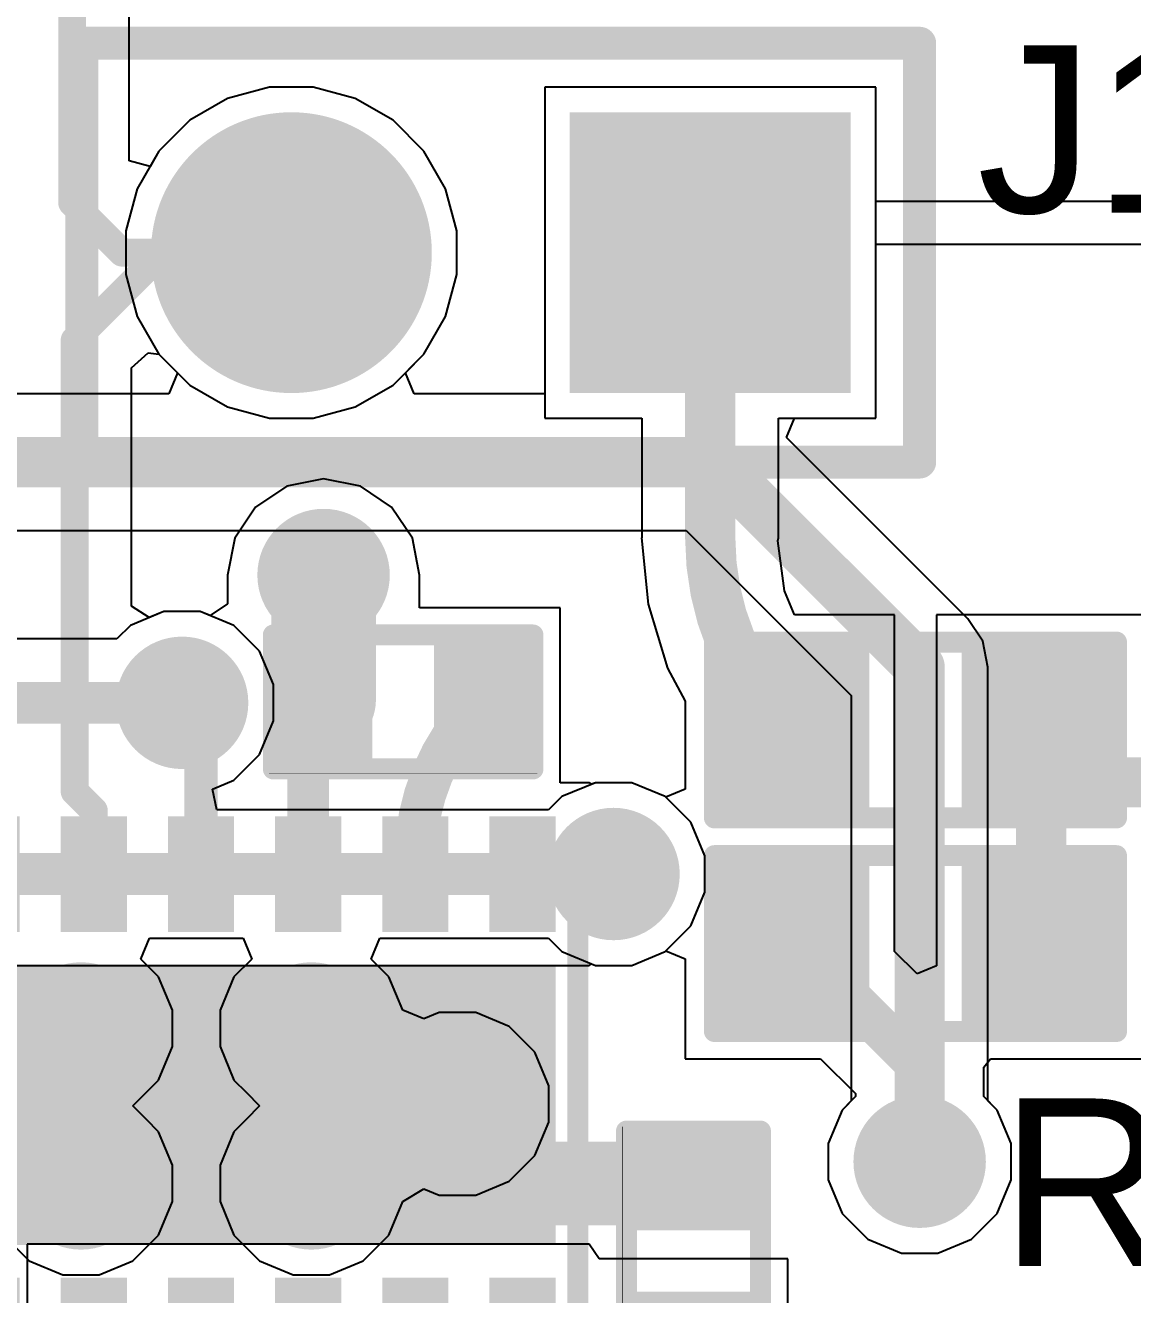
# Model space of a CAD drawing. Header units: millimetres. Extents: x 0 to 5423, y 0 to 5425.
# Drawn here: x 71.68 to 78.39, y 138.94 to 146.64 of the extents above; entities that cross this region are included whole.
import ezdxf

# ---------------------------------------------------------------- set-up
doc = ezdxf.new("R2010")
doc.units = ezdxf.units.MM
for name, color, linetype in [('BottomLayer', 5, 'Continuous'), ('BottomSolder', 6, 'Continuous'), ('MultiLayer', 9, 'Continuous'), ('PadHoleLayer', 156, 'Continuous'), ('TopLayer', 1, 'Continuous'), ('TopOverlay', 2, 'Continuous'), ('TopPaste', 8, 'Continuous'), ('TopSolder', 216, 'Continuous'), ('ViaHoleLayer', 16, 'Continuous')]:
    doc.layers.add(name, color=color, linetype=linetype)
doc.styles.add('Arial', font='', dxfattribs={"height": 0.2})
doc.styles.get('Arial').set_extended_font_data('Arial')

# ---------------------------------------------------------------- blocks, each defined once
blk = doc.blocks.new('VSON_14_3_4_5__135')
at = {"layer": 'TopLayer'}
for points in [[(-1.10000034, 2.1000085), (-1.10000034, 1.8000091), (-1.69999914, 1.8000091), (-1.69999914, 2.1000085)], [(0.7999983999999999, 2.0999958), (0.7999984, -2.0999958), (-0.7999983999999999, -2.0999958), (-0.7999984, 2.0999958)], [(1.69999914, 2.1000085), (1.69999914, 1.8000091), (1.10000034, 1.8000091), (1.10000034, 2.1000085)], [(-1.10000034, 1.4499971), (-1.10000034, 1.1499977), (-1.69999914, 1.1499977), (-1.69999914, 1.4499971)], [(1.69999914, 1.4499971), (1.69999914, 1.1499977), (1.10000034, 1.1499977), (1.10000034, 1.4499971)], [(-1.10000034, 0.8000110999999999), (-1.10000034, 0.5000117000000001), (-1.69999914, 0.5000117000000001), (-1.69999914, 0.8000110999999999)], [(1.69999914, 0.8000110999999999), (1.69999914, 0.5000117000000001), (1.10000034, 0.5000117000000001), (1.10000034, 0.8000110999999999)], [(-1.10000034, 0.1499997), (-1.10000034, -0.1499997), (-1.69999914, -0.1499997), (-1.69999914, 0.1499997)], [(1.69999914, 0.1499997), (1.69999914, -0.1499997), (1.10000034, -0.1499997), (1.10000034, 0.1499997)], [(-1.10000034, -0.5000117000000001), (-1.10000034, -0.8000110999999999), (-1.69999914, -0.8000110999999999), (-1.69999914, -0.5000117000000001)], [(1.69999914, -0.5000117000000001), (1.69999914, -0.8000110999999999), (1.10000034, -0.8000110999999999), (1.10000034, -0.5000117000000001)], [(-1.10000034, -1.1499977), (-1.10000034, -1.4499971), (-1.69999914, -1.4499971), (-1.69999914, -1.1499977)], [(1.69999914, -1.1499977), (1.69999914, -1.4499971), (1.10000034, -1.4499971), (1.10000034, -1.1499977)], [(-1.10000034, -1.8000091), (-1.10000034, -2.1000085), (-1.69999914, -2.1000085), (-1.69999914, -1.8000091)], [(1.69999914, -1.8000091), (1.69999914, -2.1000085), (1.10000034, -2.1000085), (1.10000034, -1.8000091)]]:
    blk.add_hatch(color=1, dxfattribs=at).paths.add_polyline_path(points)
at = {"layer": 'TopSolder'}
for points in [[(-1.04920034, 2.1508085), (-1.04920034, 1.7492091), (-1.75079914, 1.7492091), (-1.75079914, 2.1508085)], [(0.8507983999999997, 2.1507958), (0.8507984000000001, -2.1507958), (-0.8507983999999997, -2.1507958), (-0.8507984000000001, 2.1507958)], [(1.75079914, 2.1508085), (1.75079914, 1.7492091), (1.04920034, 1.7492091), (1.04920034, 2.1508085)], [(-1.04920034, 1.5007971), (-1.04920034, 1.0991977), (-1.75079914, 1.0991977), (-1.75079914, 1.5007971)], [(1.75079914, 1.5007971), (1.75079914, 1.0991977), (1.04920034, 1.0991977), (1.04920034, 1.5007971)], [(-1.04920034, 0.8508110999999999), (-1.04920034, 0.4492117), (-1.75079914, 0.4492117), (-1.75079914, 0.8508110999999999)], [(1.75079914, 0.8508110999999999), (1.75079914, 0.4492117), (1.04920034, 0.4492117), (1.04920034, 0.8508110999999999)], [(-1.04920034, 0.2007997), (-1.04920034, -0.2007997), (-1.75079914, -0.2007997), (-1.75079914, 0.2007997)], [(1.75079914, 0.2007997), (1.75079914, -0.2007997), (1.04920034, -0.2007997), (1.04920034, 0.2007997)], [(-1.04920034, -0.4492117), (-1.04920034, -0.8508110999999999), (-1.75079914, -0.8508110999999999), (-1.75079914, -0.4492117)], [(1.75079914, -0.4492117), (1.75079914, -0.8508110999999999), (1.04920034, -0.8508110999999999), (1.04920034, -0.4492117)], [(-1.04920034, -1.0991977), (-1.04920034, -1.5007971), (-1.75079914, -1.5007971), (-1.75079914, -1.0991977)], [(1.75079914, -1.0991977), (1.75079914, -1.5007971), (1.04920034, -1.5007971), (1.04920034, -1.0991977)], [(-1.04920034, -1.7492091), (-1.04920034, -2.1508085), (-1.75079914, -2.1508085), (-1.75079914, -1.7492091)], [(1.75079914, -1.7492091), (1.75079914, -2.1508085), (1.04920034, -2.1508085), (1.04920034, -1.7492091)]]:
    blk.add_hatch(color=216, dxfattribs=at).paths.add_polyline_path(points)
at = {"layer": 'TopOverlay', "const_width": 0.127}
for points in [[(-1.4986, 2.286), (1.4732, 2.286)], [(-1.97355968, 2.06727552), (-1.84655968, 1.94027552)], [(-1.97355968, 2.06727552), (-1.97355968, 1.81327552)], [(-1.84655968, 1.94027552), (-1.97355968, 1.81327552)], [(-1.4986, -2.286), (1.4732, -2.286)]]:
    blk.add_lwpolyline(points, dxfattribs=at)
at = {"layer": 'TopOverlay', "const_width": 0.0635}
for points in [[(-1.53035, 2.286, 1), (-1.46685, 2.286, 1)], [(1.44145, 2.286, 1), (1.50495, 2.286, 1)], [(-2.00530968, 2.06727552, 1), (-1.94180968, 2.06727552, 1)], [(-2.00530968, 2.06727552, 1), (-1.94180968, 2.06727552, 1)], [(-1.87830968, 1.94027552, 1), (-1.81480968, 1.94027552, 1)], [(-1.87830968, 1.94027552, 1), (-1.81480968, 1.94027552, 1)], [(-2.00530968, 1.81327552, 1), (-1.94180968, 1.81327552, 1)], [(-2.00530968, 1.81327552, 1), (-1.94180968, 1.81327552, 1)], [(-1.53035, -2.286, 1), (-1.46685, -2.286, 1)], [(1.44145, -2.286, 1), (1.50495, -2.286, 1)]]:
    blk.add_lwpolyline(points, format="xyb", close=True, dxfattribs=at)
blk = doc.blocks.new('R___0603_253')
at = {"layer": 'TopLayer'}
for points in [[(-0.3809999999999999, 0.4445), (-0.3809999999999999, -0.4445), (-1.143, -0.4445), (-1.143, 0.4445)], [(1.143, 0.4445), (1.143, -0.4445), (0.3809999999999999, -0.4445), (0.3809999999999999, 0.4445)]]:
    blk.add_hatch(color=1, dxfattribs=at).paths.add_polyline_path(points)
at = {"layer": 'TopPaste'}
for points in [[(-0.3809999999999999, 0.4445), (-0.3809999999999999, -0.4445), (-1.143, -0.4445), (-1.143, 0.4445)], [(1.143, 0.4445), (1.143, -0.4445), (0.3809999999999999, -0.4445), (0.3809999999999999, 0.4445)]]:
    blk.add_hatch(color=8, dxfattribs=at).paths.add_polyline_path(points)
at = {"layer": 'TopSolder'}
for points in [[(-0.2794, 0.5460999999999999), (-0.2794, -0.5460999999999999), (-1.2446, -0.5460999999999999), (-1.2446, 0.5460999999999999)], [(1.2446, 0.5460999999999999), (1.2446, -0.5460999999999999), (0.2794, -0.5460999999999999), (0.2794, 0.5460999999999999)]]:
    blk.add_hatch(color=216, dxfattribs=at).paths.add_polyline_path(points)
at = {"layer": 'TopOverlay', "const_width": 0.127}
for points in [[(-1.2192, 0.5334), (-1.2192, -0.5334)], [(1.2192, 0.5334), (-1.2192, 0.5334)], [(1.2192, 0.5334), (1.2192, -0.5334)], [(1.2192, -0.5334), (-1.2192, -0.5334)]]:
    blk.add_lwpolyline(points, dxfattribs=at)
at = {"layer": 'TopOverlay', "const_width": 0.0635}
for points in [[(-1.25095, 0.5334, 1), (-1.18745, 0.5334, 1)], [(-1.25095, 0.5334, 1), (-1.18745, 0.5334, 1)], [(1.18745, 0.5334, 1), (1.25095, 0.5334, 1)], [(1.18745, 0.5334, 1), (1.25095, 0.5334, 1)], [(-1.25095, -0.5334, 1), (-1.18745, -0.5334, 1)], [(-1.25095, -0.5334, 1), (-1.18745, -0.5334, 1)], [(1.18745, -0.5334, 1), (1.25095, -0.5334, 1)], [(1.18745, -0.5334, 1), (1.25095, -0.5334, 1)]]:
    blk.add_lwpolyline(points, format="xyb", close=True, dxfattribs=at)
blk = doc.blocks.new('R___0603_254')
at = {"layer": 'TopLayer'}
for points in [[(-0.3809999999999999, 0.4445), (-0.3810000000000001, -0.4445), (-1.143, -0.4445), (-1.143, 0.4445)], [(1.143, 0.4445), (1.143, -0.4445), (0.3809999999999999, -0.4445), (0.3810000000000001, 0.4445)]]:
    blk.add_hatch(color=1, dxfattribs=at).paths.add_polyline_path(points)
at = {"layer": 'TopPaste'}
for points in [[(-0.3809999999999999, 0.4445), (-0.3810000000000001, -0.4445), (-1.143, -0.4445), (-1.143, 0.4445)], [(1.143, 0.4445), (1.143, -0.4445), (0.3809999999999999, -0.4445), (0.3810000000000001, 0.4445)]]:
    blk.add_hatch(color=8, dxfattribs=at).paths.add_polyline_path(points)
at = {"layer": 'TopSolder'}
for points in [[(-0.2793999999999999, 0.5460999999999999), (-0.2794, -0.5461), (-1.2446, -0.5460999999999999), (-1.2446, 0.5461)], [(1.2446, 0.5460999999999999), (1.2446, -0.5461), (0.2793999999999999, -0.5460999999999999), (0.2794, 0.5461)]]:
    blk.add_hatch(color=216, dxfattribs=at).paths.add_polyline_path(points)
at = {"layer": 'TopOverlay', "const_width": 0.127}
for points in [[(-1.2192, -0.5334), (-1.2192, 0.5334)], [(-1.2192, 0.5334), (1.2192, 0.5334)], [(1.2192, -0.5334), (1.2192, 0.5334)], [(-1.2192, -0.5334), (1.2192, -0.5334)]]:
    blk.add_lwpolyline(points, dxfattribs=at)
at = {"layer": 'TopOverlay', "const_width": 0.0635}
for points in [[(-1.25095, 0.5334, 1), (-1.18745, 0.5334, 1)], [(-1.25095, 0.5334, 1), (-1.18745, 0.5334, 1)], [(1.18745, 0.5334, 1), (1.25095, 0.5334, 1)], [(1.18745, 0.5334, 1), (1.25095, 0.5334, 1)], [(-1.25095, -0.5334, 1), (-1.18745, -0.5334, 1)], [(-1.25095, -0.5334, 1), (-1.18745, -0.5334, 1)], [(1.18745, -0.5334, 1), (1.25095, -0.5334, 1)], [(1.18745, -0.5334, 1), (1.25095, -0.5334, 1)]]:
    blk.add_lwpolyline(points, format="xyb", close=True, dxfattribs=at)
blk = doc.blocks.new('R___0402_260')
at = {"layer": 'TopLayer'}
for points in [[(-0.6985, -0.3175), (-0.6985, 0.3175), (-0.2412999999999999, 0.3175), (-0.2413, -0.3175)], [(0.2412999999999999, -0.3175), (0.2413, 0.3175), (0.6985, 0.3175), (0.6985, -0.3175)]]:
    blk.add_hatch(color=1, dxfattribs=at).paths.add_polyline_path(points)
at = {"layer": 'TopPaste'}
for points in [[(-0.6985, -0.3175), (-0.6985, 0.3175), (-0.2412999999999999, 0.3175), (-0.2413, -0.3175)], [(0.2412999999999999, -0.3175), (0.2413, 0.3175), (0.6985, 0.3175), (0.6985, -0.3175)]]:
    blk.add_hatch(color=8, dxfattribs=at).paths.add_polyline_path(points)
at = {"layer": 'TopSolder'}
for points in [[(-0.75350116, -0.37250116), (-0.75350116, 0.37250116), (-0.1862988399999999, 0.37250116), (-0.18629884, -0.37250116)], [(0.1862988399999999, -0.37250116), (0.18629884, 0.37250116), (0.75350116, 0.37250116), (0.75350116, -0.37250116)]]:
    blk.add_hatch(color=216, dxfattribs=at).paths.add_polyline_path(points)
at = {"layer": 'TopOverlay'}
for points, const_width in [([(-0.7874, 0.4064), (0.7874, 0.4064)], 0.127), ([(-0.7874, -0.4064), (-0.7874, 0.4064)], 0.127), ([(0.7874, -0.4064), (0.7874, 0.4064)], 0.127), ([(-0.7874, -0.4064), (0.7874, -0.4064)], 0.127), ([(-0.8128, -0.4318), (0.8128, -0.4318)], 0.0032258)]:
    blk.add_lwpolyline(points, dxfattribs=dict(at, const_width=const_width))
for points, const_width in [([(-0.8191499999999999, 0.4064, 1), (-0.7556499999999999, 0.4064, 1)], 0.0635), ([(-0.8191499999999999, 0.4064, 1), (-0.7556499999999999, 0.4064, 1)], 0.0635), ([(0.7556499999999999, 0.4064, 1), (0.8191499999999999, 0.4064, 1)], 0.0635), ([(0.7556499999999999, 0.4064, 1), (0.8191499999999999, 0.4064, 1)], 0.0635), ([(-0.8191499999999999, -0.4064, 1), (-0.7556499999999999, -0.4064, 1)], 0.0635), ([(-0.8191499999999999, -0.4064, 1), (-0.7556499999999999, -0.4064, 1)], 0.0635), ([(0.7556499999999999, -0.4064, 1), (0.8191499999999999, -0.4064, 1)], 0.0635), ([(0.7556499999999999, -0.4064, 1), (0.8191499999999999, -0.4064, 1)], 0.0635), ([(-0.81360518, -0.4318, 1), (-0.8119948199999999, -0.4318, 1)], 0.0016129), ([(0.8119948199999999, -0.4318, 1), (0.81360518, -0.4318, 1)], 0.0016129)]:
    blk.add_lwpolyline(points, format="xyb", close=True, dxfattribs=dict(at, const_width=const_width))
blk = doc.blocks.new('R___0402_262')
at = {"layer": 'TopLayer'}
for points in [[(-0.6985, -0.3175), (-0.6985, 0.3174999999999999), (-0.2413000000000001, 0.3175), (-0.2412999999999999, -0.3174999999999999)], [(0.2413000000000001, -0.3175), (0.2412999999999999, 0.3174999999999999), (0.6985, 0.3175), (0.6985, -0.3174999999999999)]]:
    blk.add_hatch(color=1, dxfattribs=at).paths.add_polyline_path(points)
at = {"layer": 'TopPaste'}
for points in [[(-0.6985, -0.3175), (-0.6985, 0.3174999999999999), (-0.2413000000000001, 0.3175), (-0.2412999999999999, -0.3174999999999999)], [(0.2413000000000001, -0.3175), (0.2412999999999999, 0.3174999999999999), (0.6985, 0.3175), (0.6985, -0.3174999999999999)]]:
    blk.add_hatch(color=8, dxfattribs=at).paths.add_polyline_path(points)
at = {"layer": 'TopSolder'}
for points in [[(-0.75350116, -0.3725011600000001), (-0.75350116, 0.3725011599999999), (-0.18629884, 0.3725011600000001), (-0.1862988399999999, -0.3725011599999999)], [(0.18629884, -0.3725011600000001), (0.1862988399999999, 0.3725011599999999), (0.75350116, 0.3725011600000001), (0.75350116, -0.3725011599999999)]]:
    blk.add_hatch(color=216, dxfattribs=at).paths.add_polyline_path(points)
at = {"layer": 'TopOverlay'}
for points, const_width in [([(0.7874, 0.4064), (-0.7874, 0.4064)], 0.127), ([(-0.7874, -0.4064), (-0.7874, 0.4064)], 0.127), ([(0.7874, -0.4064), (0.7874, 0.4064)], 0.127), ([(0.7874, -0.4064), (-0.7874, -0.4064)], 0.127), ([(0.8128, -0.4318), (-0.8128, -0.4318)], 0.0032258)]:
    blk.add_lwpolyline(points, dxfattribs=dict(at, const_width=const_width))
for points, const_width in [([(-0.8191499999999999, 0.4064, 1), (-0.7556499999999999, 0.4064, 1)], 0.0635), ([(-0.8191499999999999, 0.4064, 1), (-0.7556499999999999, 0.4064, 1)], 0.0635), ([(0.7556499999999999, 0.4064, 1), (0.8191499999999999, 0.4064, 1)], 0.0635), ([(0.7556499999999999, 0.4064, 1), (0.8191499999999999, 0.4064, 1)], 0.0635), ([(-0.8191499999999999, -0.4064, 1), (-0.7556499999999999, -0.4064, 1)], 0.0635), ([(-0.8191499999999999, -0.4064, 1), (-0.7556499999999999, -0.4064, 1)], 0.0635), ([(0.7556499999999999, -0.4064, 1), (0.8191499999999999, -0.4064, 1)], 0.0635), ([(0.7556499999999999, -0.4064, 1), (0.8191499999999999, -0.4064, 1)], 0.0635), ([(-0.81360518, -0.4318, 1), (-0.8119948199999999, -0.4318, 1)], 0.0016129), ([(0.8119948199999999, -0.4318, 1), (0.81360518, -0.4318, 1)], 0.0016129)]:
    blk.add_lwpolyline(points, format="xyb", close=True, dxfattribs=dict(at, const_width=const_width))
blk = doc.blocks.new('HDR1X2__315')
at = {"layer": 'BottomLayer'}
blk.add_hatch(color=5, dxfattribs=at).paths.add_polyline_path([(-0.74999977, 0.74999977), (0.74999977, 0.74999977), (0.74999977, -0.74999977), (-0.74999977, -0.74999977)])
h = blk.add_hatch(color=5, dxfattribs=at)
edge = h.paths.add_edge_path()
edge.add_arc((2.54, 0), 0.7499985, 0, 360)
at = {"layer": 'BottomSolder'}
blk.add_hatch(color=6, dxfattribs=at).paths.add_polyline_path([(-0.85159977, 0.85159977), (0.85159977, 0.85159977), (0.85159977, -0.85159977), (-0.85159977, -0.85159977)])
h = blk.add_hatch(color=6, dxfattribs=at)
edge = h.paths.add_edge_path()
edge.add_arc((2.54, 0), 0.8515985, 0, 360)
at = {"layer": 'MultiLayer'}
blk.add_hatch(color=9, dxfattribs=at).paths.add_polyline_path([(-0.74999977, 0.74999977), (0.74999977, 0.74999977), (0.74999977, -0.74999977), (-0.74999977, -0.74999977)])
h = blk.add_hatch(color=9, dxfattribs=at)
edge = h.paths.add_edge_path()
edge.add_arc((2.54, 0), 0.7499985, 0, 360)
at = {"layer": 'PadHoleLayer'}
h = blk.add_hatch(color=156, dxfattribs=at)
edge = h.paths.add_edge_path()
edge.add_arc((0, 0), 0.4499991, 0, 360)
h = blk.add_hatch(color=156, dxfattribs=at)
edge = h.paths.add_edge_path()
edge.add_arc((2.54, 0), 0.4499991, 0, 360)
at = {"layer": 'TopLayer'}
blk.add_hatch(color=1, dxfattribs=at).paths.add_polyline_path([(-0.74999977, 0.74999977), (0.74999977, 0.74999977), (0.74999977, -0.74999977), (-0.74999977, -0.74999977)])
h = blk.add_hatch(color=1, dxfattribs=at)
edge = h.paths.add_edge_path()
edge.add_arc((2.54, 0), 0.7499985, 0, 360)
at = {"layer": 'TopSolder'}
blk.add_hatch(color=216, dxfattribs=at).paths.add_polyline_path([(-0.85159977, 0.85159977), (0.85159977, 0.85159977), (0.85159977, -0.85159977), (-0.85159977, -0.85159977)])
h = blk.add_hatch(color=216, dxfattribs=at)
edge = h.paths.add_edge_path()
edge.add_arc((2.54, 0), 0.8515985, 0, 360)
at = {"layer": 'TopOverlay', "const_width": 0.1999996}
for points in [[(-1.27, 1.27), (-1.27, -1.27)], [(3.81, 1.27), (-1.27, 1.27)], [(3.81, 1.27), (3.81, -1.27)], [(3.81, -1.27), (-1.27, -1.27)]]:
    blk.add_lwpolyline(points, dxfattribs=at)
at = {"layer": 'TopOverlay', "const_width": 0.0999998}
for points in [[(-1.3199999, 1.27, 1), (-1.2200001, 1.27, 1)], [(-1.3199999, 1.27, 1), (-1.2200001, 1.27, 1)], [(3.7600001, 1.27, 1), (3.8599999, 1.27, 1)], [(3.7600001, 1.27, 1), (3.8599999, 1.27, 1)], [(-1.3199999, -1.27, 1), (-1.2200001, -1.27, 1)], [(-1.3199999, -1.27, 1), (-1.2200001, -1.27, 1)], [(3.7600001, -1.27, 1), (3.8599999, -1.27, 1)], [(3.7600001, -1.27, 1), (3.8599999, -1.27, 1)]]:
    blk.add_lwpolyline(points, format="xyb", close=True, dxfattribs=at)

msp = doc.modelspace()

# ---------------------------------------------------------------- hatches: boundary and pattern name
at = {"layer": 'BottomLayer'}
h = msp.add_hatch(color=5, dxfattribs=at)
edge = h.paths.add_edge_path()
edge.add_arc((73.48704632, 143.3068127), 0.2999994, 0, 360)
h = msp.add_hatch(color=5, dxfattribs=at)
edge = h.paths.add_edge_path()
edge.add_arc((72.62914862, 142.53180282), 0.2999994, 0, 360)
h = msp.add_hatch(color=5, dxfattribs=at)
edge = h.paths.add_edge_path()
edge.add_arc((75.24534862, 141.49340256), 0.2999994, 0, 360)
h = msp.add_hatch(color=5, dxfattribs=at)
edge = h.paths.add_edge_path()
edge.add_arc((72.01623392, 140.5566023), 0.2999994, 0, 360)
h = msp.add_hatch(color=5, dxfattribs=at)
edge = h.paths.add_edge_path()
edge.add_arc((73.41323392, 140.5566023), 0.2999994, 0, 360)
h = msp.add_hatch(color=5, dxfattribs=at)
edge = h.paths.add_edge_path()
edge.add_arc((74.29923418, 140.0994023), 0.2999994, 0, 360)
h = msp.add_hatch(color=5, dxfattribs=at)
edge = h.paths.add_edge_path()
edge.add_arc((77.10186002, 139.74828794), 0.2999994, 0, 360)
h = msp.add_hatch(color=5, dxfattribs=at)
edge = h.paths.add_edge_path()
edge.add_arc((72.01623392, 139.6168023), 0.2999994, 0, 360)
h = msp.add_hatch(color=5, dxfattribs=at)
edge = h.paths.add_edge_path()
edge.add_arc((73.41323392, 139.6168023), 0.2999994, 0, 360)
at = {"layer": 'BottomSolder'}
h = msp.add_hatch(color=6, dxfattribs=at)
edge = h.paths.add_edge_path()
edge.add_arc((73.48704632, 143.3068127), 0.4015993999999999, 0, 360)
h = msp.add_hatch(color=6, dxfattribs=at)
edge = h.paths.add_edge_path()
edge.add_arc((72.62914862, 142.53180282), 0.4015993999999999, 0, 360)
h = msp.add_hatch(color=6, dxfattribs=at)
edge = h.paths.add_edge_path()
edge.add_arc((75.24534862, 141.49340256), 0.4015993999999999, 0, 360)
h = msp.add_hatch(color=6, dxfattribs=at)
edge = h.paths.add_edge_path()
edge.add_arc((72.01623392, 140.5566023), 0.4015993999999999, 0, 360)
h = msp.add_hatch(color=6, dxfattribs=at)
edge = h.paths.add_edge_path()
edge.add_arc((73.41323392, 140.5566023), 0.4015993999999999, 0, 360)
h = msp.add_hatch(color=6, dxfattribs=at)
edge = h.paths.add_edge_path()
edge.add_arc((74.29923418, 140.0994023), 0.4015993999999999, 0, 360)
h = msp.add_hatch(color=6, dxfattribs=at)
edge = h.paths.add_edge_path()
edge.add_arc((77.10186002, 139.74828794), 0.4015993999999999, 0, 360)
h = msp.add_hatch(color=6, dxfattribs=at)
edge = h.paths.add_edge_path()
edge.add_arc((72.01623392, 139.6168023), 0.4015993999999999, 0, 360)
h = msp.add_hatch(color=6, dxfattribs=at)
edge = h.paths.add_edge_path()
edge.add_arc((73.41323392, 139.6168023), 0.4015993999999999, 0, 360)
at = {"layer": 'TopLayer'}
h = msp.add_hatch(color=1, dxfattribs=at)
edge = h.paths.add_edge_path()
edge.add_arc((73.48704632, 143.3068127), 0.2999994, 0, 360)
h = msp.add_hatch(color=1, dxfattribs=at)
edge = h.paths.add_edge_path()
edge.add_arc((72.62914862, 142.53180282), 0.2999994, 0, 360)
h = msp.add_hatch(color=1, dxfattribs=at)
edge = h.paths.add_edge_path()
edge.add_arc((75.24534862, 141.49340256), 0.2999994, 0, 360)
h = msp.add_hatch(color=1, dxfattribs=at)
edge = h.paths.add_edge_path()
edge.add_arc((72.01623392, 140.5566023), 0.2999994, 0, 360)
h = msp.add_hatch(color=1, dxfattribs=at)
edge = h.paths.add_edge_path()
edge.add_arc((73.41323392, 140.5566023), 0.2999994, 0, 360)
h = msp.add_hatch(color=1, dxfattribs=at)
edge = h.paths.add_edge_path()
edge.add_arc((74.29923418, 140.0994023), 0.2999994, 0, 360)
h = msp.add_hatch(color=1, dxfattribs=at)
edge = h.paths.add_edge_path()
edge.add_arc((77.10186002, 139.74828794), 0.2999994, 0, 360)
h = msp.add_hatch(color=1, dxfattribs=at)
edge = h.paths.add_edge_path()
edge.add_arc((72.01623392, 139.6168023), 0.2999994, 0, 360)
h = msp.add_hatch(color=1, dxfattribs=at)
edge = h.paths.add_edge_path()
edge.add_arc((73.41323392, 139.6168023), 0.2999994, 0, 360)
at = {"layer": 'TopSolder'}
h = msp.add_hatch(color=216, dxfattribs=at)
edge = h.paths.add_edge_path()
edge.add_arc((73.48704632, 143.3068127), 0.4015993999999999, 0, 360)
h = msp.add_hatch(color=216, dxfattribs=at)
edge = h.paths.add_edge_path()
edge.add_arc((72.62914862, 142.53180282), 0.4015993999999999, 0, 360)
h = msp.add_hatch(color=216, dxfattribs=at)
edge = h.paths.add_edge_path()
edge.add_arc((75.24534862, 141.49340256), 0.4015993999999999, 0, 360)
h = msp.add_hatch(color=216, dxfattribs=at)
edge = h.paths.add_edge_path()
edge.add_arc((72.01623392, 140.5566023), 0.4015993999999999, 0, 360)
h = msp.add_hatch(color=216, dxfattribs=at)
edge = h.paths.add_edge_path()
edge.add_arc((73.41323392, 140.5566023), 0.4015993999999999, 0, 360)
h = msp.add_hatch(color=216, dxfattribs=at)
edge = h.paths.add_edge_path()
edge.add_arc((74.29923418, 140.0994023), 0.4015993999999999, 0, 360)
h = msp.add_hatch(color=216, dxfattribs=at)
edge = h.paths.add_edge_path()
edge.add_arc((77.10186002, 139.74828794), 0.4015993999999999, 0, 360)
h = msp.add_hatch(color=216, dxfattribs=at)
edge = h.paths.add_edge_path()
edge.add_arc((72.01623392, 139.6168023), 0.4015993999999999, 0, 360)
h = msp.add_hatch(color=216, dxfattribs=at)
edge = h.paths.add_edge_path()
edge.add_arc((73.41323392, 139.6168023), 0.4015993999999999, 0, 360)
at = {"layer": 'ViaHoleLayer'}
h = msp.add_hatch(color=16, dxfattribs=at)
edge = h.paths.add_edge_path()
edge.add_arc((73.48704632, 143.3068127), 0.1499997, 0, 360)
h = msp.add_hatch(color=16, dxfattribs=at)
edge = h.paths.add_edge_path()
edge.add_arc((72.62914862, 142.53180282), 0.1499997, 0, 360)
h = msp.add_hatch(color=16, dxfattribs=at)
edge = h.paths.add_edge_path()
edge.add_arc((75.24534862, 141.49340256), 0.1499997, 0, 360)
h = msp.add_hatch(color=16, dxfattribs=at)
edge = h.paths.add_edge_path()
edge.add_arc((72.01623392, 140.5566023), 0.1499997, 0, 360)
h = msp.add_hatch(color=16, dxfattribs=at)
edge = h.paths.add_edge_path()
edge.add_arc((73.41323392, 140.5566023), 0.1499997, 0, 360)
h = msp.add_hatch(color=16, dxfattribs=at)
edge = h.paths.add_edge_path()
edge.add_arc((74.29923418, 140.0994023), 0.1499997, 0, 360)
h = msp.add_hatch(color=16, dxfattribs=at)
edge = h.paths.add_edge_path()
edge.add_arc((77.10186002, 139.74828794), 0.1499997, 0, 360)
h = msp.add_hatch(color=16, dxfattribs=at)
edge = h.paths.add_edge_path()
edge.add_arc((72.01623392, 139.6168023), 0.1499997, 0, 360)
h = msp.add_hatch(color=16, dxfattribs=at)
edge = h.paths.add_edge_path()
edge.add_arc((73.41323392, 139.6168023), 0.1499997, 0, 360)

# ---------------------------------------------------------------- linework, layer by layer
at = {"layer": 'BottomLayer'}
for p, q in [((72.90432967999999, 146.19777974), (72.67538932000001, 146.06560068)), ((73.15968096, 146.26619972), (72.90432967999999, 146.19777974)), ((73.42403908, 146.26619972), (73.15968096, 146.26619972)), ((73.67939036, 146.19777974), (73.42403908, 146.26619972)), ((73.90833072, 146.06560068), (73.67939036, 146.19777974)), ((76.83585852, 146.26619972), (74.82786151999998, 146.26619972)), ((74.82786151999998, 146.26619972), (74.82786151999998, 144.40656412)), ((76.83585852, 145.57238348), (76.83585852, 146.26619972)), ((72.67538932000001, 146.06560068), (72.48846056, 145.87867192)), ((74.09525948, 145.87867192), (73.90833072, 146.06560068)), ((72.48846056, 145.87867192), (72.3562815, 145.64973156)), ((74.22743854, 145.64973156), (74.09525948, 145.87867192)), ((72.3562815, 145.64973156), (72.28786151999999, 145.39438028)), ((74.29585852, 145.39438028), (74.22743854, 145.64973156)), ((85.93105242, 145.57238348), (76.83585852, 145.57238348)), ((72.28786151999999, 145.39438028), (72.28786151999999, 145.13002216)), ((74.29585852, 145.13002216), (74.29585852, 145.39438028)), ((76.83585852, 144.25820272), (76.83585852, 145.31340762)), ((76.83585852, 145.31340762), (85.93105242, 145.31340762)), ((72.28786151999999, 145.13002216), (72.3562815, 144.87467088)), ((74.22743854, 144.87467088), (74.29585852, 145.13002216)), ((72.3562815, 144.87467088), (72.48846056, 144.64573052)), ((74.09525948, 144.64573052), (74.22743854, 144.87467088)), ((72.48846056, 144.64573052), (72.60062695999999, 144.53356412)), ((73.98309307999999, 144.53356412), (74.09525948, 144.64573052)), ((72.60062695999999, 144.53356412), (72.54802102, 144.40656412)), ((74.03569902, 144.40656412), (73.98309307999999, 144.53356412)), ((72.54802102, 144.40656412), (71.30204942, 144.40656412)), ((74.82786151999998, 144.40656412), (74.03569902, 144.40656412)), ((76.29500362, 144.14086996), (76.34360652, 144.25820272)), ((76.34360652, 144.25820272), (76.83585852, 144.25820272)), ((77.39485918, 143.0410144), (76.29500362, 144.14086996)), ((69.54804988000001, 143.57783832), (75.68603861999999, 143.57783832)), ((75.68603861999999, 143.57783832), (76.68749711999999, 142.57637982)), ((72.51895071999999, 143.08580222), (72.31533416, 143.00146152)), ((72.73934652, 143.08580222), (72.51895071999999, 143.08580222)), ((72.94296308, 143.00146152), (72.73934652, 143.08580222)), ((77.4846812, 142.9065849), (77.39485918, 143.0410144)), ((72.31533416, 143.00146152), (72.23414052, 142.92026788)), ((73.09880732, 142.84561728), (72.94296308, 143.00146152)), ((72.23414052, 142.92026788), (69.54804988000001, 142.92026788)), ((77.51622292, 142.74801524), (77.4846812, 142.9065849)), ((73.18314801999999, 142.64200072), (73.09880732, 142.84561728)), ((77.51622292, 140.1173982), (77.51622292, 142.74801524)), ((73.18314801999999, 142.42160492), (73.18314801999999, 142.64200072)), ((76.68749711999999, 142.57637982), (76.68749711999999, 140.1173982)), ((73.09880732, 142.21798836), (73.18314801999999, 142.42160492)), ((72.94296308, 142.06214412), (73.09880732, 142.21798836)), ((72.81434256, 142.00886762), (72.94296308, 142.06214412)), ((75.13515072, 142.04740196), (74.93153416, 141.96306126)), ((75.35554652, 142.04740196), (75.13515072, 142.04740196)), ((75.55916307999999, 141.96306126), (75.35554652, 142.04740196)), ((72.8396054, 141.88186762), (72.81434256, 142.00886762)), ((74.93153416, 141.96306126), (74.85034052, 141.88186762)), ((75.71500732, 141.80721702), (75.55916307999999, 141.96306126)), ((74.85034052, 141.88186762), (72.8396054, 141.88186762)), ((75.79934802, 141.60360046), (75.71500732, 141.80721702)), ((75.79934802, 141.38320466), (75.79934802, 141.60360046)), ((75.71500732, 141.1795881), (75.79934802, 141.38320466)), ((75.55916307999999, 141.02374386), (75.71500732, 141.1795881)), ((72.37837188, 140.9779375), (72.43097782, 141.1049375)), ((72.43097782, 141.1049375), (72.99849002, 141.1049375)), ((72.99849002, 141.1049375), (73.05109596, 140.9779375)), ((73.77537188, 140.9779375), (73.82797782, 141.1049375)), ((73.82797782, 141.1049375), (74.85034052, 141.1049375)), ((74.85034052, 141.1049375), (74.93153416, 141.02374386)), ((72.48589262, 140.87041676), (72.37837188, 140.9779375)), ((73.05109596, 140.9779375), (72.94357522, 140.87041676)), ((73.88289261999999, 140.87041676), (73.77537188, 140.9779375)), ((74.93153416, 141.02374386), (75.13515072, 140.93940316)), ((75.35554652, 140.93940316), (75.55916307999999, 141.02374386)), ((75.13515072, 140.93940316), (75.35554652, 140.93940316)), ((72.57023332, 140.6668002), (72.48589262, 140.87041676)), ((72.94357522, 140.87041676), (72.85923451999999, 140.6668002)), ((73.96723331999999, 140.66680274), (73.88289261999999, 140.87041676)), ((72.57023332, 140.4464044), (72.57023332, 140.6668002)), ((72.85923451999999, 140.6668002), (72.85923451999999, 140.4464044)), ((74.09423586, 140.6141333), (73.96723331999999, 140.66680274)), ((74.18903628, 140.6534017), (74.09423586, 140.6141333)), ((74.40943207999999, 140.6534017), (74.18903628, 140.6534017)), ((74.61304864, 140.569061), (74.40943207999999, 140.6534017)), ((74.76889288, 140.41321676), (74.61304864, 140.569061)), ((72.48589262, 140.24278784), (72.57023332, 140.4464044)), ((72.85923451999999, 140.4464044), (72.94357522, 140.24278784)), ((74.85323358, 140.2096002), (74.76889288, 140.41321676)), ((72.41277364, 140.16966886), (72.48589262, 140.24278784)), ((72.94357522, 140.24278784), (73.0166942, 140.16966886)), ((74.85323358, 139.9892044), (74.85323358, 140.2096002)), ((72.33029222, 140.0867023), (72.41277364, 140.16966886)), ((73.0166942, 140.16966886), (73.09917562, 140.0867023)), ((76.68749711999999, 140.1173982), (76.63220132, 140.0621024)), ((77.57151872, 140.0621024), (77.51622292, 140.1173982)), ((72.41277364, 140.00373574), (72.33029222, 140.0867023)), ((73.09917562, 140.0867023), (73.0166942, 140.00373574)), ((76.63220132, 140.0621024), (76.54786062, 139.85848584)), ((77.65585941999998, 139.85848584), (77.57151872, 140.0621024)), ((72.48589262, 139.93061676), (72.41277364, 140.00373574)), ((73.0166942, 140.00373574), (72.94357522, 139.93061676)), ((74.76889288, 139.78558784), (74.85323358, 139.9892044)), ((72.57023332, 139.7270002), (72.48589262, 139.93061676)), ((72.94357522, 139.93061676), (72.85923451999999, 139.7270002)), ((76.54786062, 139.85848584), (76.54786062, 139.63809004)), ((77.65585941999998, 139.63809004), (77.65585941999998, 139.85848584)), ((72.57023332, 139.5066044), (72.57023332, 139.7270002)), ((72.85923451999999, 139.7270002), (72.85923451999999, 139.5066044)), ((74.61304864, 139.6297436), (74.76889288, 139.78558784)), ((73.96723331999999, 139.50660186), (74.09423586, 139.5846713)), ((74.09423586, 139.5846713), (74.18903628, 139.5454029)), ((74.40943207999999, 139.5454029), (74.61304864, 139.6297436)), ((76.54786062, 139.63809004), (76.63220132, 139.43447348)), ((77.57151872, 139.43447348), (77.65585941999998, 139.63809004)), ((72.48589262, 139.30298784), (72.57023332, 139.5066044)), ((72.85923451999999, 139.5066044), (72.94357522, 139.30298784)), ((73.88289261999999, 139.30298784), (73.96723331999999, 139.50660186)), ((74.18903628, 139.5454029), (74.40943207999999, 139.5454029)), ((76.63220132, 139.43447348), (76.78804556, 139.27862924)), ((77.41567447999999, 139.27862924), (77.57151872, 139.43447348)), ((71.54657522, 139.30298784), (71.70241946, 139.1471436)), ((72.33004838000001, 139.1471436), (72.48589262, 139.30298784)), ((72.94357522, 139.30298784), (73.09941946, 139.1471436)), ((73.72704838, 139.1471436), (73.88289261999999, 139.30298784)), ((76.78804556, 139.27862924), (76.99166212, 139.19428854)), ((77.21205791999999, 139.19428854), (77.41567447999999, 139.27862924)), ((76.99166212, 139.19428854), (77.21205791999999, 139.19428854)), ((71.70241946, 139.1471436), (71.90603601999999, 139.0628029)), ((72.12643182, 139.0628029), (72.33004838000001, 139.1471436)), ((73.09941946, 139.1471436), (73.30303602, 139.0628029)), ((73.52343182, 139.0628029), (73.72704838, 139.1471436)), ((71.90603601999999, 139.0628029), (72.12643182, 139.0628029)), ((73.30303602, 139.0628029), (73.52343182, 139.0628029))]:
    msp.add_line(p, q, dxfattribs=at)
for points, const_width in [([(69.02805092, 143.99220122), (75.85767403999999, 143.99220122)], 0.3048), ([(75.85767403999999, 143.99220122), (77.10186002, 142.74801524)], 0.3048), ([(77.10186002, 139.74828794), (77.10186002, 142.74801524)], 0.3048), ([(59.16900282, 142.53180282), (72.62914862, 142.53180282)], 0.254), ([(58.76560255999999, 141.49340256), (75.24534862, 141.49340256)], 0.254)]:
    msp.add_lwpolyline(points, dxfattribs=dict(at, const_width=const_width))
for points, const_width in [([(75.78147404, 143.99220122, 1), (75.93387403999999, 143.99220122, 1)], 0.1524), ([(75.78147404, 143.99220122, 1), (75.93387403999999, 143.99220122, 1)], 0.1524), ([(77.02566002, 142.74801524, 1), (77.17806001999999, 142.74801524, 1)], 0.1524), ([(77.02566002, 142.74801524, 1), (77.17806001999999, 142.74801524, 1)], 0.1524), ([(72.56564861999999, 142.53180282, 1), (72.69264862, 142.53180282, 1)], 0.127), ([(75.18184862, 141.49340256, 1), (75.30884861999999, 141.49340256, 1)], 0.127), ([(77.02566002, 139.74828794, 1), (77.17806001999999, 139.74828794, 1)], 0.1524)]:
    msp.add_lwpolyline(points, format="xyb", close=True, dxfattribs=dict(at, const_width=const_width))
at = {"layer": 'TopLayer'}
for p, q in [((72.30761509999999, 145.81943912), (72.30761509999999, 146.71646044)), ((72.90432967999999, 146.19777974), (72.67538932000001, 146.06560068)), ((73.15968096, 146.26619972), (72.90432967999999, 146.19777974)), ((73.42403908, 146.26619972), (73.15968096, 146.26619972)), ((73.67939036, 146.19777974), (73.42403908, 146.26619972)), ((73.90833072, 146.06560068), (73.67939036, 146.19777974)), ((76.83585852, 146.26619972), (74.82786151999998, 146.26619972)), ((74.82786151999998, 146.26619972), (74.82786151999998, 144.25820272)), ((76.83585852, 144.25820272), (76.83585852, 146.26619972)), ((72.67538932000001, 146.06560068), (72.48846056, 145.87867192)), ((74.09525948, 145.87867192), (73.90833072, 146.06560068)), ((72.4346151, 145.78541074), (72.30761509999999, 145.81943912)), ((72.48846056, 145.87867192), (72.4346151, 145.78541074)), ((74.22743854, 145.64973156), (74.09525948, 145.87867192)), ((74.29585852, 145.39438028), (74.22743854, 145.64973156)), ((74.29585852, 145.13002216), (74.29585852, 145.39438028)), ((74.22743854, 144.87467088), (74.29585852, 145.13002216)), ((74.09525948, 144.64573052), (74.22743854, 144.87467088)), ((72.32287542, 144.56302812), (72.42273551999999, 144.65438176)), ((72.42273551999999, 144.65438176), (72.4884631, 144.64572798)), ((72.4884631, 144.64572798), (72.67538932000001, 144.45880176)), ((73.90833072, 144.45880176), (74.09525948, 144.64573052)), ((72.32287542, 143.11888318), (72.32287542, 144.56302812)), ((72.67538932000001, 144.45880176), (72.90432967999999, 144.3266227)), ((73.67939036, 144.3266227), (73.90833072, 144.45880176)), ((72.90432967999999, 144.3266227), (73.15968096, 144.25820272)), ((73.42403908, 144.25820272), (73.67939036, 144.3266227)), ((73.15968096, 144.25820272), (73.42403908, 144.25820272)), ((74.82786151999998, 144.25820272), (75.41749712, 144.25820272)), ((75.41749712, 144.25820272), (75.41749712, 143.53211324)), ((76.24622292, 143.53211324), (76.24622292, 144.25820272)), ((76.24622292, 144.25820272), (76.83585852, 144.25820272)), ((73.48704632, 143.88950902), (73.26405718, 143.845153)), ((73.71003546, 143.845153), (73.48704632, 143.88950902)), ((73.26405718, 143.845153), (73.07501768, 143.71884134)), ((73.89907496, 143.71884134), (73.71003546, 143.845153)), ((73.07501768, 143.71884134), (72.94870602, 143.52980184)), ((74.02538662, 143.52980184), (73.89907496, 143.71884134)), ((72.94870602, 143.52980184), (72.90435, 143.3068127)), ((74.06974264, 143.3068127), (74.02538662, 143.52980184)), ((75.41749712, 143.53211324), (75.415521, 143.53211324)), ((75.415521, 143.53211324), (75.45518055999999, 143.12943942)), ((76.24269486, 143.51437134), (76.24622292, 143.53211324)), ((76.28258302, 143.2113849), (76.24269486, 143.51437134)), ((72.90435, 143.3068127), (72.90435, 143.13175336)), ((74.06974264, 143.10851236), (74.06974264, 143.3068127)), ((76.34300454, 143.0655127), (76.28258302, 143.2113849)), ((72.42847338, 143.04832452), (72.32287542, 143.11888318)), ((72.90435, 143.13175336), (72.79875204, 143.0611947)), ((75.45518055999999, 143.12943942), (75.57263778, 142.74223928)), ((72.51895071999999, 143.08580222), (72.42847338, 143.04832452)), ((72.73934652, 143.08580222), (72.51895071999999, 143.08580222)), ((72.79875204, 143.0611947), (72.73934652, 143.08580222)), ((74.92214632, 143.10851236), (74.06974264, 143.10851236)), ((74.92214632, 142.04740196), (74.92214632, 143.10851236)), ((76.94946001999999, 143.0655127), (76.34300454, 143.0655127)), ((76.94946001999999, 141.6685127), (76.94946001999999, 143.0655127)), ((78.47346001999999, 143.0655127), (77.20346002, 143.0655127)), ((77.20346002, 143.0655127), (77.20346002, 141.6685127)), ((75.57263778, 142.74223928), (75.67946002, 142.542387)), ((75.67946002, 142.542387), (75.67946002, 142.00869998)), ((75.09745712, 142.04740196), (74.92214632, 142.04740196)), ((75.11188432, 142.0377652), (75.09745712, 142.0474045)), ((75.09745712, 142.0474045), (75.09745712, 142.04740196)), ((75.13515072, 142.04740196), (75.11188432, 142.0377652)), ((75.35554652, 142.04740196), (75.13515072, 142.04740196)), ((75.55916307999999, 141.96306126), (75.35554652, 142.04740196)), ((75.56212726, 141.96009708), (75.55916307999999, 141.96306126)), ((75.67946002, 142.00869998), (75.56212726, 141.96009708)), ((76.94946001999999, 141.0239369), (76.94946001999999, 141.6685127)), ((77.20346002, 141.6685127), (77.20346002, 140.93587256)), ((75.35554652, 140.93940316), (75.55916307999999, 141.02374386)), ((75.55916307999999, 141.02374386), (75.56212726, 141.02670804)), ((75.56212726, 141.02670804), (75.67946002, 140.97810514)), ((75.67946002, 140.97810514), (75.67946002, 140.3731127)), ((77.08612726, 140.88726966), (76.94946001999999, 141.0239369)), ((70.38944012, 140.93940316), (75.09745712, 140.93940316)), ((75.09745712, 140.93940062), (75.11188432, 140.94903992)), ((75.09745712, 140.93940316), (75.09745712, 140.93940062)), ((75.11188432, 140.94903992), (75.13515072, 140.93940316)), ((75.13515072, 140.93940316), (75.35554652, 140.93940316)), ((77.20346002, 140.93587256), (77.08612726, 140.88726966)), ((75.67946002, 140.3731127), (76.50154117999999, 140.3731127)), ((76.50154117999999, 140.3731127), (76.71339496, 140.16125892)), ((77.49032507999999, 140.32216284), (77.53213855999999, 140.3731127)), ((77.53213855999999, 140.3731127), (78.47346001999999, 140.3731127)), ((77.49032507999999, 140.14329604), (77.49032507999999, 140.32216284)), ((76.71339496, 140.14329604), (76.63220132, 140.0621024)), ((76.71339496, 140.16125892), (76.71339496, 140.14329604)), ((77.57151872, 140.0621024), (77.49032507999999, 140.14329604)), ((76.63220132, 140.0621024), (76.54786062, 139.85848584)), ((77.65585941999998, 139.85848584), (77.57151872, 140.0621024)), ((76.54786062, 139.85848584), (76.54786062, 139.63809004)), ((77.65585941999998, 139.63809004), (77.65585941999998, 139.85848584)), ((76.54786062, 139.63809004), (76.63220132, 139.43447348)), ((77.57151872, 139.43447348), (77.65585941999998, 139.63809004)), ((76.63220132, 139.43447348), (76.78804556, 139.27862924)), ((77.41567447999999, 139.27862924), (77.57151872, 139.43447348)), ((76.78804556, 139.27862924), (76.99166212, 139.19428854)), ((77.21205791999999, 139.19428854), (77.41567447999999, 139.27862924)), ((75.09745712, 139.24740248), (71.68943752, 139.24740248)), ((71.68943752, 139.24740248), (71.68943752, 138.4291999)), ((75.15876255999999, 139.1596023), (75.09745712, 139.24740502)), ((75.09745712, 139.24740502), (75.09745712, 139.24740248)), ((76.99166212, 139.19428854), (77.21205791999999, 139.19428854)), ((76.30176001999999, 139.1596023), (75.15876255999999, 139.1596023)), ((76.30176001999999, 138.1944023), (76.30176001999999, 139.1596023))]:
    msp.add_line(p, q, dxfattribs=at)
for points, const_width in [([(71.96233766, 145.56579472), (71.96233766, 146.85947768)], 0.16928846), ([(71.96233766, 145.56579472), (72.26593116, 145.26220122)], 0.16928846), ([(71.97759798, 144.73187208), (72.50792712, 145.26220122)], 0.16928846), ([(72.26593116, 145.26220122), (72.50792712, 145.26220122)], 0.16928846), ([(72.50792712, 145.26220122), (73.2628583, 145.26220122)], 0.16928846), ([(75.80646002, 145.23680122), (75.83186002, 145.26220122)], 0.3048), ([(75.83186002, 143.53211324), (75.83186002, 145.26220122)], 0.3048), ([(71.97759798, 141.99388416), (71.97759798, 144.73187208)], 0.16928846), ([(73.48704632, 142.54971236), (73.48704632, 143.3068127)], 0.635), ([(77.83846002, 142.3035127), (77.83846002, 142.3670127)], 0.3048), ([(77.83846002, 141.0716127), (77.83846002, 142.3035127)], 0.3048), ([(77.83846002, 142.3035127), (78.09246001999999, 142.0495127)], 0.3048), ([(72.74344862, 141.49340256), (72.74344862, 142.25585722)], 0.2032), ([(73.39346001999999, 141.49340256), (73.39346001999999, 142.28041394)], 0.254), ([(78.09246001999999, 142.0495127), (78.9686127, 142.0495127)], 0.3048), ([(71.97759798, 141.99388416), (72.09343722, 141.87804492)], 0.16928846), ([(72.09343722, 141.49340256), (72.09343722, 141.87804492)], 0.16928846), ([(74.04344602, 141.49340256), (74.04344602, 141.58074046)], 0.254), ([(74.69345742, 141.49340256), (75.24534862, 141.49340256)], 0.2032), ([(76.6699127, 140.7541127), (77.10186002, 140.32216538)], 0.254), ([(77.10186002, 139.74828794), (77.10186002, 140.32216538)], 0.254), ([(71.44345121999999, 139.26218782), (72.27466622, 140.09340282)], 0.2032), ([(73.18947007999999, 139.6168023), (73.41323392, 139.6168023)], 0.508), ([(73.41323392, 139.6168023), (75.73026001999999, 139.6168023)], 0.508)]:
    msp.add_lwpolyline(points, dxfattribs=dict(at, const_width=const_width))
for points, const_width in [([(71.92001618, 145.56579472, 1), (72.00465913999999, 145.56579472, 1)], 0.08464296), ([(71.92001618, 145.56579472, 1), (72.00465913999999, 145.56579472, 1)], 0.08464296), ([(72.22360968, 145.26220122, 1), (72.30825263999999, 145.26220122, 1)], 0.08464296), ([(72.22360968, 145.26220122, 1), (72.30825263999999, 145.26220122, 1)], 0.08464296), ([(72.46560563999999, 145.26220122, 1), (72.55024859999999, 145.26220122, 1)], 0.08464296), ([(72.46560563999999, 145.26220122, 1), (72.55024859999999, 145.26220122, 1)], 0.08464296), ([(72.46560563999999, 145.26220122, 1), (72.55024859999999, 145.26220122, 1)], 0.08464296), ([(73.22053681999999, 145.26220122, 1), (73.30517978, 145.26220122, 1)], 0.08464296), ([(75.73026001999999, 145.23680122, 1), (75.88266002, 145.23680122, 1)], 0.1524), ([(75.75566002, 145.26220122, 1), (75.90806002, 145.26220122, 1)], 0.1524), ([(75.75566002, 145.26220122, 1), (75.90806002, 145.26220122, 1)], 0.1524), ([(71.9352765, 144.73187208, 1), (72.01991946, 144.73187208, 1)], 0.08464296), ([(71.9352765, 144.73187208, 1), (72.01991946, 144.73187208, 1)], 0.08464296), ([(75.75566002, 143.53211324, 1), (75.90806002, 143.53211324, 1)], 0.1524), ([(75.75566002, 143.53211324, 1), (75.90806002, 143.53211324, 1)], 0.1524), ([(73.32829631999999, 143.3068127, 1), (73.64579631999999, 143.3068127, 1)], 0.3175), ([(73.32829631999999, 142.54971236, 1), (73.64579631999999, 142.54971236, 1)], 0.3175), ([(73.43624632, 142.53701236, 1), (73.56324631999999, 142.53701236, 1)], 0.127), ([(74.37604631999999, 142.53701236, 1), (74.50304632, 142.53701236, 1)], 0.127), ([(72.57834862, 142.53180282, 1), (72.67994861999999, 142.53180282, 1)], 0.1016), ([(76.23826002, 142.3670127, 1), (76.39066002, 142.3670127, 1)], 0.1524), ([(77.76226002, 142.3670127, 1), (77.91466001999999, 142.3670127, 1)], 0.1524), ([(77.76226002, 142.3035127, 1), (77.91466001999999, 142.3035127, 1)], 0.1524), ([(77.76226002, 142.3035127, 1), (77.91466001999999, 142.3035127, 1)], 0.1524), ([(77.76226002, 142.3035127, 1), (77.91466001999999, 142.3035127, 1)], 0.1524), ([(72.69264862, 142.25585722, 1), (72.79424862, 142.25585722, 1)], 0.1016), ([(72.69264862, 142.25585722, 1), (72.79424862, 142.25585722, 1)], 0.1016), ([(73.32996001999999, 142.28041394, 1), (73.45696002, 142.28041394, 1)], 0.127), ([(73.32996001999999, 142.28041394, 1), (73.45696002, 142.28041394, 1)], 0.127), ([(78.01626001999999, 142.0495127, 1), (78.16866001999999, 142.0495127, 1)], 0.1524), ([(78.01626001999999, 142.0495127, 1), (78.16866001999999, 142.0495127, 1)], 0.1524), ([(71.9352765, 141.99388416, 1), (72.01991946, 141.99388416, 1)], 0.08464296), ([(71.9352765, 141.99388416, 1), (72.01991946, 141.99388416, 1)], 0.08464296), ([(72.05111574, 141.87804492, 1), (72.1357587, 141.87804492, 1)], 0.08464296), ([(72.05111574, 141.87804492, 1), (72.1357587, 141.87804492, 1)], 0.08464296), ([(73.97994602, 141.58074046, 1), (74.10694602, 141.58074046, 1)], 0.127), ([(73.97994602, 141.58074046, 1), (74.10694602, 141.58074046, 1)], 0.127), ([(72.05111574, 141.49340256, 1), (72.1357587, 141.49340256, 1)], 0.08464296), ([(72.69264862, 141.49340256, 1), (72.79424862, 141.49340256, 1)], 0.1016), ([(73.32996001999999, 141.49340256, 1), (73.45696002, 141.49340256, 1)], 0.127), ([(73.97994602, 141.49340256, 1), (74.10694602, 141.49340256, 1)], 0.127), ([(74.64265741999999, 141.49340256, 1), (74.74425742, 141.49340256, 1)], 0.1016), ([(75.19454862, 141.49340256, 1), (75.29614862, 141.49340256, 1)], 0.1016), ([(77.76226002, 141.0716127, 1), (77.91466001999999, 141.0716127, 1)], 0.1524), ([(76.60641269999999, 140.7541127, 1), (76.73341269999999, 140.7541127, 1)], 0.127), ([(77.03836001999998, 140.32216538, 1), (77.16536002, 140.32216538, 1)], 0.127), ([(77.03836001999998, 140.32216538, 1), (77.16536002, 140.32216538, 1)], 0.127), ([(72.22386622, 140.09340282, 1), (72.32546622, 140.09340282, 1)], 0.1016), ([(73.06247008, 139.6168023, 1), (73.31647008, 139.6168023, 1)], 0.254), ([(73.28623392, 139.6168023, 1), (73.54023392, 139.6168023, 1)], 0.254), ([(73.28623392, 139.6168023, 1), (73.54023392, 139.6168023, 1)], 0.254), ([(75.60326002, 139.6168023, 1), (75.85726002, 139.6168023, 1)], 0.254), ([(77.03836001999998, 139.74828794, 1), (77.16536002, 139.74828794, 1)], 0.127)]:
    msp.add_lwpolyline(points, format="xyb", close=True, dxfattribs=dict(at, const_width=const_width))
for points, const_width in [([(76.31446002, 142.3670127, -0.198912367379658), (75.83186002, 143.53211324)], 0.3048), ([(73.39346001999999, 142.28041394, -0.198912367379658), (73.49974632, 142.53701236)], 0.254), ([(74.04344602, 141.58074046, -0.198912367379658), (74.43954631999999, 142.53701236)], 0.254), ([(72.62914862, 142.53180282, -0.198912367379658), (72.74344862, 142.25585722)], 0.2032)]:
    msp.add_lwpolyline(points, format="xyb", dxfattribs=dict(at, const_width=const_width))

# ---------------------------------------------------------------- block references
for name, p, rotation in [('HDR1X2__315', (75.83186002, 145.26220122), 180), ('R___0603_253', (77.07646002, 142.3670127), 180), ('VSON_14_3_4_5__135', (72.74344862, 140.09340282), 90), ('R___0402_262', (75.73026001999999, 139.1469023), 270)]:
    msp.add_blockref(name, p, dxfattribs=dict(rotation=rotation))
for name, p in [('R___0402_260', (73.96964632, 142.53701236)), ('R___0603_254', (77.07646002, 141.0716127))]:
    msp.add_blockref(name, p)

# ---------------------------------------------------------------- texts
at = {"layer": 'TopOverlay', "style": 'Arial'}
for s, p in [('J12', (77.44916946, 145.50436736)), ('R50', (77.58898376, 139.1159778))]:
    msp.add_text(s, height=1.016, dxfattribs=at).set_placement(p)

doc.saveas('drawing.dxf')
